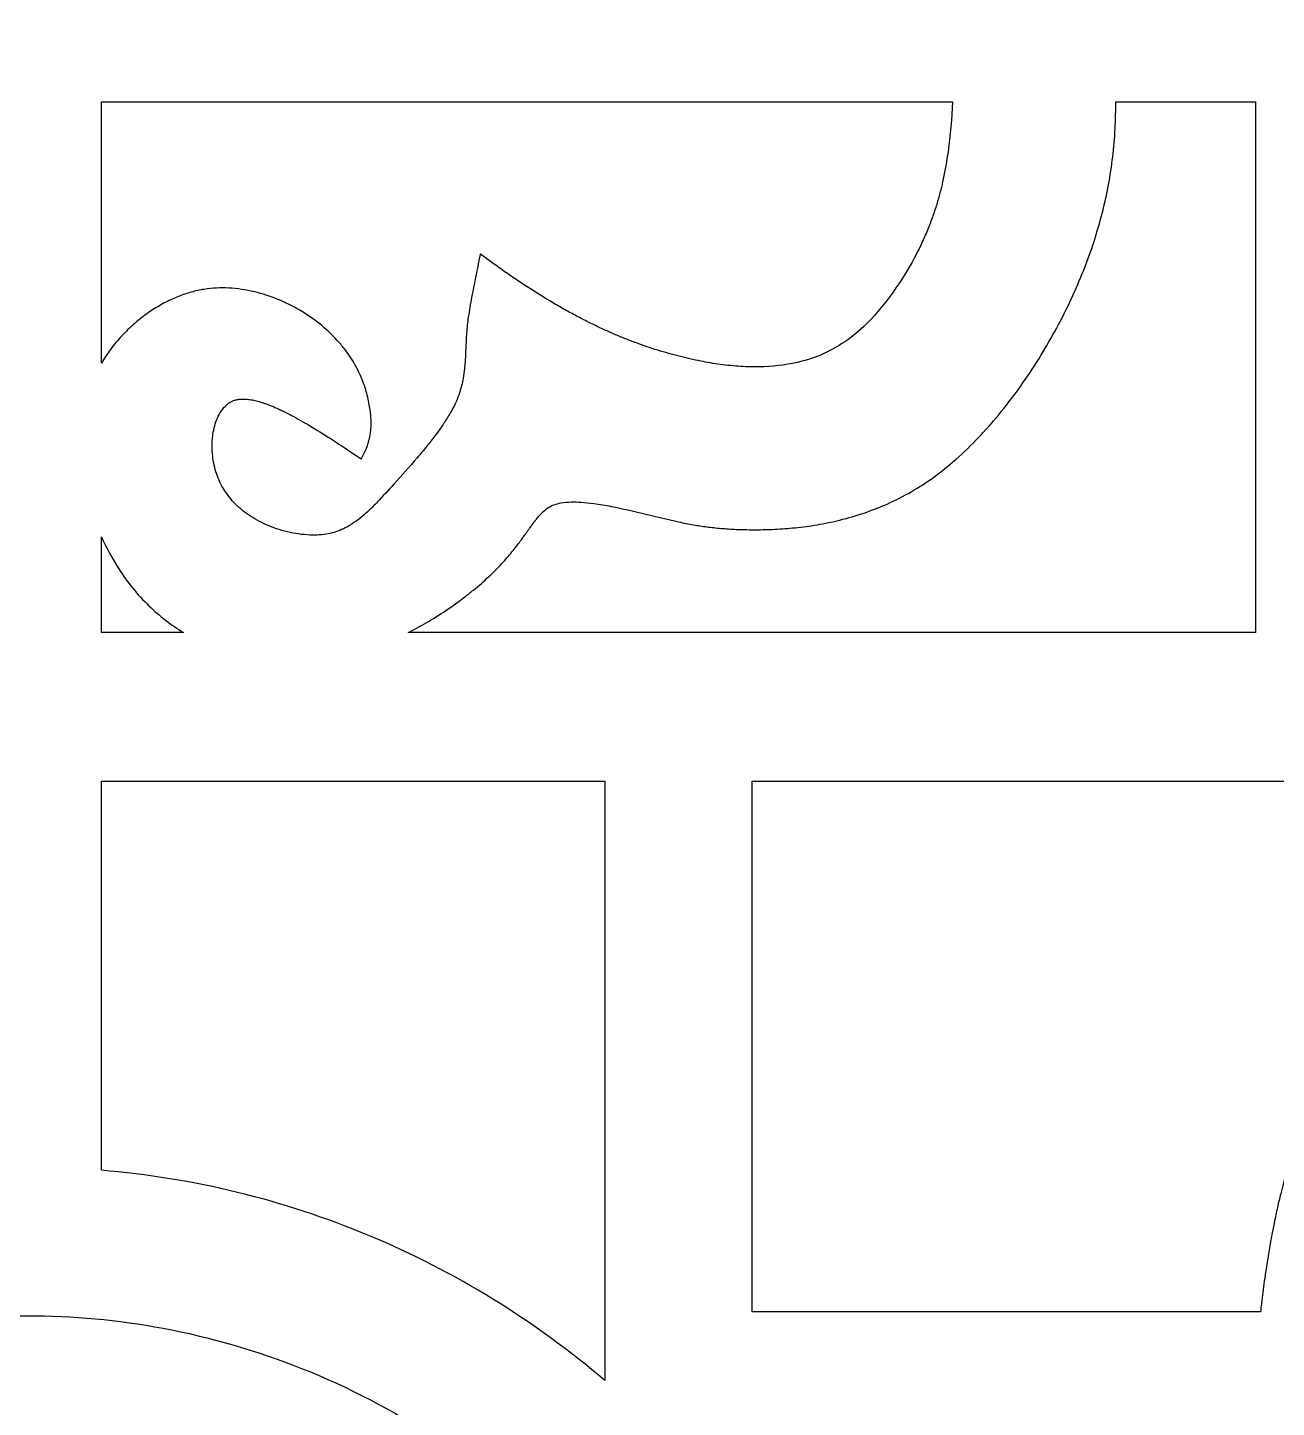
# Model space of a CAD drawing. Header units: centimetres. Extents: x -19.6 to -12.8, y -9 to 9.
# Drawn here: x -16.196 to -14.188, y -2.217 to 0 of the extents above; entities that cross this region are included whole.
import ezdxf

# ---------------------------------------------------------------- set-up
doc = ezdxf.new("R2010")
doc.units = ezdxf.units.CM
doc.header["$MEASUREMENT"] = 0
doc.layers.add('layer 1', color=7, linetype='Continuous')

msp = doc.modelspace()

# ---------------------------------------------------------------- linework, layer by layer
at = {"layer": 'layer 1', "color": 250, "lineweight": 30}
for points, knots in [([(-12.83818, 9.00077), (-12.83818, 3.00045), (-12.83818, -2.99988), (-12.83818, -9.00021), (-12.83818, -9.00021), (-15.07649, -9.00021), (-17.31483, -9.00021), (-19.55315, -9.00021), (-19.55315, -9.00021), (-19.55315, -2.99988), (-19.55315, 3.00045), (-19.55315, 9.00077), (-19.55315, 9.00077), (-17.31483, 9.00077), (-15.07649, 9.00077), (-12.83818, 9.00077)], [0, 0, 0, 0, 0.2, 0.2, 0.2, 0.2, 0.4, 0.4, 0.4, 0.4, 0.6, 0.6, 0.6, 0.6, 1, 1, 1, 1]), ([(-15.70921, -0.65967), (-15.72023, -0.65286), (-15.73123, -0.64605), (-15.74226, -0.63925), (-15.74226, -0.63925), (-15.75202, -0.63376), (-15.76178, -0.62829), (-15.77153, -0.6228), (-15.77153, -0.6228), (-15.77376, -0.62164), (-15.77598, -0.6205), (-15.77822, -0.61936), (-15.77822, -0.61936), (-15.7803, -0.61831), (-15.78238, -0.61728), (-15.78449, -0.61625), (-15.78449, -0.61625), (-15.78659, -0.61521), (-15.78873, -0.61421), (-15.79085, -0.61323), (-15.79085, -0.61323), (-15.79279, -0.61233), (-15.79473, -0.61145), (-15.79669, -0.6106), (-15.79669, -0.6106), (-15.79863, -0.60973), (-15.8006, -0.60891), (-15.80258, -0.60809), (-15.80258, -0.60809), (-15.80439, -0.60734), (-15.80617, -0.60663), (-15.80798, -0.60594), (-15.80798, -0.60594), (-15.80977, -0.60525), (-15.81158, -0.60457), (-15.81339, -0.60392), (-15.81339, -0.60392), (-15.81504, -0.60333), (-15.81667, -0.60279), (-15.81834, -0.60225), (-15.81834, -0.60225), (-15.82164, -0.60119), (-15.82495, -0.60022), (-15.82829, -0.59939), (-15.82829, -0.59939), (-15.83098, -0.59872), (-15.8337, -0.59814), (-15.83644, -0.59769), (-15.83644, -0.59769), (-15.83911, -0.59723), (-15.84179, -0.5969), (-15.84448, -0.5967), (-15.84448, -0.5967), (-15.84666, -0.59654), (-15.84883, -0.59649), (-15.85101, -0.59657), (-15.85101, -0.59657), (-15.8531, -0.59665), (-15.85517, -0.59685), (-15.85723, -0.59718), (-15.85723, -0.59718), (-15.85898, -0.59746), (-15.86071, -0.59787), (-15.8624, -0.59839), (-15.8624, -0.59839), (-15.86828, -0.60017), (-15.8735, -0.6034), (-15.87772, -0.60786), (-15.87772, -0.60786), (-15.88388, -0.61433), (-15.88867, -0.6219), (-15.89181, -0.63027), (-15.89181, -0.63027), (-15.895, -0.63864), (-15.89711, -0.64733), (-15.89808, -0.65622), (-15.89808, -0.65622), (-15.89927, -0.66686), (-15.89927, -0.67757), (-15.89812, -0.68821), (-15.89812, -0.68821), (-15.89705, -0.69803), (-15.89492, -0.70768), (-15.89174, -0.71703), (-15.89174, -0.71703), (-15.88868, -0.72599), (-15.88464, -0.73455), (-15.87961, -0.74258), (-15.87961, -0.74258), (-15.87453, -0.75077), (-15.86855, -0.75831), (-15.86175, -0.76513), (-15.86175, -0.76513), (-15.85428, -0.77259), (-15.84611, -0.77922), (-15.8373, -0.78493), (-15.8373, -0.78493), (-15.82802, -0.79095), (-15.8182, -0.79606), (-15.80799, -0.80025), (-15.80799, -0.80025), (-15.79694, -0.80479), (-15.7855, -0.80838), (-15.77384, -0.81093), (-15.77384, -0.81093), (-15.76189, -0.81356), (-15.74974, -0.81501), (-15.73751, -0.81526), (-15.73751, -0.81526), (-15.72795, -0.81546), (-15.71848, -0.8145), (-15.70916, -0.81242), (-15.70916, -0.81242), (-15.70086, -0.81053), (-15.69283, -0.80759), (-15.68525, -0.80361), (-15.68525, -0.80361), (-15.67549, -0.79847), (-15.6663, -0.79235), (-15.65784, -0.78527), (-15.65784, -0.78527), (-15.65416, -0.78222), (-15.65059, -0.77904), (-15.64712, -0.77576), (-15.64712, -0.77576), (-15.64237, -0.77127), (-15.63773, -0.76667), (-15.63321, -0.76198), (-15.63321, -0.76198), (-15.62442, -0.75242), (-15.61563, -0.74288), (-15.60682, -0.73333), (-15.60682, -0.73333), (-15.59423, -0.71933), (-15.58177, -0.70521), (-15.56943, -0.69095), (-15.56943, -0.69095), (-15.56312, -0.68364), (-15.55694, -0.6762), (-15.55094, -0.66863), (-15.55094, -0.66863), (-15.54617, -0.66268), (-15.54155, -0.65664), (-15.53701, -0.65051), (-15.53701, -0.65051), (-15.53341, -0.64561), (-15.52993, -0.64064), (-15.52657, -0.63559), (-15.52657, -0.63559), (-15.52276, -0.6299), (-15.51916, -0.62412), (-15.51577, -0.61818), (-15.51577, -0.61818), (-15.51313, -0.61365), (-15.51071, -0.60901), (-15.50848, -0.60427), (-15.50848, -0.60427), (-15.50633, -0.59964), (-15.50436, -0.5949), (-15.50262, -0.5901), (-15.50262, -0.5901), (-15.50091, -0.58529), (-15.49941, -0.58042), (-15.49815, -0.57548), (-15.49815, -0.57548), (-15.4971, -0.57127), (-15.49618, -0.56704), (-15.49545, -0.56277), (-15.49545, -0.56277), (-15.49461, -0.55783), (-15.49391, -0.55287), (-15.49339, -0.5479), (-15.49339, -0.5479), (-15.49302, -0.54444), (-15.49272, -0.541), (-15.49251, -0.53753), (-15.49251, -0.53753), (-15.49214, -0.53186), (-15.49185, -0.52617), (-15.49161, -0.52048), (-15.49161, -0.52048), (-15.49133, -0.51346), (-15.49103, -0.50645), (-15.49071, -0.49944), (-15.49071, -0.49944), (-15.4906, -0.49715), (-15.49044, -0.49483), (-15.49028, -0.49255), (-15.49028, -0.49255), (-15.48969, -0.48464), (-15.4889, -0.47677), (-15.4878, -0.46892), (-15.4878, -0.46892), (-15.48633, -0.45826), (-15.4846, -0.44764), (-15.48266, -0.43706), (-15.48266, -0.43706), (-15.47918, -0.41935), (-15.4757, -0.40165), (-15.4722, -0.38394), (-15.4722, -0.38394), (-15.47093, -0.37741), (-15.46964, -0.37088), (-15.46837, -0.36435), (-15.46837, -0.36435), (-15.46833, -0.36405), (-15.46826, -0.36374), (-15.46818, -0.36344), (-15.46818, -0.36344), (-15.46795, -0.36361), (-15.4677, -0.36381), (-15.46745, -0.36398), (-15.46745, -0.36398), (-15.4621, -0.36788), (-15.45673, -0.3718), (-15.45139, -0.37569), (-15.45139, -0.37569), (-15.44409, -0.38099), (-15.43677, -0.38624), (-15.42941, -0.39143), (-15.42941, -0.39143), (-15.42241, -0.3963), (-15.41538, -0.40113), (-15.40832, -0.40589), (-15.40832, -0.40589), (-15.40138, -0.41057), (-15.39438, -0.41516), (-15.38732, -0.41968), (-15.38732, -0.41968), (-15.38063, -0.424), (-15.37391, -0.42823), (-15.36711, -0.43238), (-15.36711, -0.43238), (-15.36044, -0.43647), (-15.35376, -0.44046), (-15.34702, -0.44442), (-15.34702, -0.44442), (-15.34058, -0.44815), (-15.33412, -0.45183), (-15.32759, -0.45544), (-15.32759, -0.45544), (-15.32119, -0.45897), (-15.3148, -0.46241), (-15.30831, -0.46578), (-15.30831, -0.46578), (-15.30209, -0.46903), (-15.29585, -0.4722), (-15.28955, -0.47529), (-15.28955, -0.47529), (-15.28341, -0.47831), (-15.27724, -0.48125), (-15.271, -0.48411), (-15.271, -0.48411), (-15.26496, -0.48689), (-15.25892, -0.48958), (-15.25281, -0.4922), (-15.25281, -0.4922), (-15.24688, -0.49476), (-15.24092, -0.49723), (-15.2349, -0.49963), (-15.2349, -0.49963), (-15.22901, -0.50199), (-15.22311, -0.50424), (-15.21718, -0.50644), (-15.21718, -0.50644), (-15.20585, -0.51061), (-15.1944, -0.5145), (-15.18288, -0.51808), (-15.18288, -0.51808), (-15.17146, -0.52164), (-15.15995, -0.52489), (-15.14838, -0.52785), (-15.14838, -0.52785), (-15.13685, -0.53079), (-15.12528, -0.53341), (-15.11361, -0.53571), (-15.11361, -0.53571), (-15.10321, -0.53778), (-15.09273, -0.53951), (-15.08222, -0.54093), (-15.08222, -0.54093), (-15.07124, -0.54242), (-15.06024, -0.54351), (-15.04919, -0.54421), (-15.04919, -0.54421), (-15.0394, -0.54485), (-15.02958, -0.54507), (-15.01978, -0.54492), (-15.01978, -0.54492), (-14.9992, -0.5446), (-14.97879, -0.54221), (-14.95873, -0.53781), (-14.95873, -0.53781), (-14.94215, -0.53418), (-14.92617, -0.52859), (-14.91093, -0.52116), (-14.91093, -0.52116), (-14.88407, -0.50803), (-14.86014, -0.49011), (-14.83989, -0.46803), (-14.83989, -0.46803), (-14.81101, -0.4365), (-14.78654, -0.40138), (-14.76694, -0.3633), (-14.76694, -0.3633), (-14.76319, -0.35606), (-14.75964, -0.34873), (-14.75625, -0.34132), (-14.75625, -0.34132), (-14.75302, -0.33424), (-14.74997, -0.32709), (-14.74708, -0.31985), (-14.74708, -0.31985), (-14.7444, -0.3131), (-14.74187, -0.30626), (-14.73947, -0.2994), (-14.73947, -0.2994), (-14.7371, -0.29251), (-14.7349, -0.2856), (-14.73284, -0.27864), (-14.73284, -0.27864), (-14.72939, -0.2668), (-14.72637, -0.25485), (-14.72383, -0.24278), (-14.72383, -0.24278), (-14.72081, -0.22838), (-14.71828, -0.21389), (-14.71618, -0.19931), (-14.71618, -0.19931), (-14.71242, -0.17269), (-14.71007, -0.14591), (-14.70922, -0.11905), (-14.70922, -0.11905), (-15.16519, -0.11905), (-15.62115, -0.11905), (-16.07711, -0.11905), (-16.07711, -0.11905), (-16.07711, -0.25903), (-16.07711, -0.39902), (-16.07711, -0.53898), (-16.07711, -0.53898), (-16.07494, -0.53532), (-16.07267, -0.5317), (-16.07032, -0.52815), (-16.07032, -0.52815), (-16.06519, -0.5204), (-16.05963, -0.51296), (-16.05367, -0.50582), (-16.05367, -0.50582), (-16.04762, -0.49855), (-16.04119, -0.49161), (-16.03441, -0.48504), (-16.03441, -0.48504), (-16.02818, -0.479), (-16.02168, -0.47327), (-16.01491, -0.46788), (-16.01491, -0.46788), (-16.00821, -0.46254), (-16.00128, -0.45754), (-15.99411, -0.45289), (-15.99411, -0.45289), (-15.98739, -0.44854), (-15.98047, -0.44452), (-15.97338, -0.44083), (-15.97338, -0.44083), (-15.96671, -0.4374), (-15.95988, -0.43431), (-15.95289, -0.43157), (-15.95289, -0.43157), (-15.94615, -0.42894), (-15.93929, -0.42667), (-15.9323, -0.42477), (-15.9323, -0.42477), (-15.92552, -0.42293), (-15.91861, -0.42145), (-15.91165, -0.42035), (-15.91165, -0.42035), (-15.89867, -0.41833), (-15.88556, -0.41763), (-15.87243, -0.41827), (-15.87243, -0.41827), (-15.85847, -0.41897), (-15.84462, -0.421), (-15.83102, -0.42432), (-15.83102, -0.42432), (-15.80533, -0.43061), (-15.78079, -0.44055), (-15.75792, -0.45394), (-15.75792, -0.45394), (-15.7356, -0.467), (-15.71543, -0.48323), (-15.69786, -0.50229), (-15.69786, -0.50229), (-15.69402, -0.50645), (-15.69032, -0.51077), (-15.68683, -0.51525), (-15.68683, -0.51525), (-15.68338, -0.51964), (-15.68011, -0.52419), (-15.67702, -0.52886), (-15.67702, -0.52886), (-15.6714, -0.53743), (-15.66641, -0.54638), (-15.66214, -0.55569), (-15.66214, -0.55569), (-15.66018, -0.55988), (-15.65839, -0.56413), (-15.65675, -0.56845), (-15.65675, -0.56845), (-15.65509, -0.57279), (-15.65359, -0.57718), (-15.65222, -0.58163), (-15.65222, -0.58163), (-15.651, -0.58556), (-15.64992, -0.58953), (-15.64894, -0.59352), (-15.64894, -0.59352), (-15.64795, -0.59752), (-15.64709, -0.60157), (-15.64636, -0.60563), (-15.64636, -0.60563), (-15.64567, -0.60936), (-15.64511, -0.61311), (-15.64463, -0.61687), (-15.64463, -0.61687), (-15.6442, -0.62029), (-15.64392, -0.6237), (-15.64371, -0.62712), (-15.64371, -0.62712), (-15.64348, -0.63048), (-15.64342, -0.63383), (-15.64348, -0.63718), (-15.64348, -0.63718), (-15.64352, -0.64027), (-15.64364, -0.64336), (-15.64393, -0.64644), (-15.64393, -0.64644), (-15.64446, -0.65231), (-15.64549, -0.65811), (-15.64701, -0.6638), (-15.64701, -0.6638), (-15.64839, -0.66905), (-15.65028, -0.67412), (-15.65263, -0.67899), (-15.65263, -0.67899), (-15.65474, -0.68336), (-15.65684, -0.68771), (-15.65895, -0.69208), (-15.65895, -0.69208), (-15.65903, -0.69227), (-15.65915, -0.69247), (-15.65925, -0.69268), (-15.65925, -0.69268), (-15.65944, -0.69257), (-15.65962, -0.69243), (-15.65981, -0.69232), (-15.65981, -0.69232), (-15.66384, -0.68966), (-15.66787, -0.687), (-15.67189, -0.68434), (-15.67189, -0.68434), (-15.68433, -0.67612), (-15.69677, -0.6679), (-15.70921, -0.65967)], [0, 0, 0, 0, 0.008547, 0.008547, 0.008547, 0.008547, 0.017094, 0.017094, 0.017094, 0.017094, 0.025641, 0.025641, 0.025641, 0.025641, 0.034188, 0.034188, 0.034188, 0.034188, 0.042735, 0.042735, 0.042735, 0.042735, 0.0512821, 0.0512821, 0.0512821, 0.0512821, 0.0598291, 0.0598291, 0.0598291, 0.0598291, 0.0683761, 0.0683761, 0.0683761, 0.0683761, 0.0769231, 0.0769231, 0.0769231, 0.0769231, 0.0854701, 0.0854701, 0.0854701, 0.0854701, 0.0940171, 0.0940171, 0.0940171, 0.0940171, 0.1025641, 0.1025641, 0.1025641, 0.1025641, 0.1111111, 0.1111111, 0.1111111, 0.1111111, 0.1196581, 0.1196581, 0.1196581, 0.1196581, 0.1282051, 0.1282051, 0.1282051, 0.1282051, 0.1367521, 0.1367521, 0.1367521, 0.1367521, 0.1452991, 0.1452991, 0.1452991, 0.1452991, 0.1538462, 0.1538462, 0.1538462, 0.1538462, 0.1623932, 0.1623932, 0.1623932, 0.1623932, 0.1709402, 0.1709402, 0.1709402, 0.1709402, 0.1794872, 0.1794872, 0.1794872, 0.1794872, 0.1880342, 0.1880342, 0.1880342, 0.1880342, 0.1965812, 0.1965812, 0.1965812, 0.1965812, 0.2051282, 0.2051282, 0.2051282, 0.2051282, 0.2136752, 0.2136752, 0.2136752, 0.2136752, 0.2222222, 0.2222222, 0.2222222, 0.2222222, 0.2307692, 0.2307692, 0.2307692, 0.2307692, 0.2393162, 0.2393162, 0.2393162, 0.2393162, 0.2478632, 0.2478632, 0.2478632, 0.2478632, 0.2564103, 0.2564103, 0.2564103, 0.2564103, 0.2649573, 0.2649573, 0.2649573, 0.2649573, 0.2735043, 0.2735043, 0.2735043, 0.2735043, 0.2820513, 0.2820513, 0.2820513, 0.2820513, 0.2905983, 0.2905983, 0.2905983, 0.2905983, 0.2991453, 0.2991453, 0.2991453, 0.2991453, 0.3076923, 0.3076923, 0.3076923, 0.3076923, 0.3162393, 0.3162393, 0.3162393, 0.3162393, 0.3247863, 0.3247863, 0.3247863, 0.3247863, 0.3333333, 0.3333333, 0.3333333, 0.3333333, 0.3418803, 0.3418803, 0.3418803, 0.3418803, 0.3504274, 0.3504274, 0.3504274, 0.3504274, 0.3589744, 0.3589744, 0.3589744, 0.3589744, 0.3675214, 0.3675214, 0.3675214, 0.3675214, 0.3760684, 0.3760684, 0.3760684, 0.3760684, 0.3846154, 0.3846154, 0.3846154, 0.3846154, 0.3931624, 0.3931624, 0.3931624, 0.3931624, 0.4017094, 0.4017094, 0.4017094, 0.4017094, 0.4102564, 0.4102564, 0.4102564, 0.4102564, 0.4188034, 0.4188034, 0.4188034, 0.4188034, 0.4273504, 0.4273504, 0.4273504, 0.4273504, 0.4358974, 0.4358974, 0.4358974, 0.4358974, 0.4444444, 0.4444444, 0.4444444, 0.4444444, 0.4529915, 0.4529915, 0.4529915, 0.4529915, 0.4615385, 0.4615385, 0.4615385, 0.4615385, 0.4700855, 0.4700855, 0.4700855, 0.4700855, 0.4786325, 0.4786325, 0.4786325, 0.4786325, 0.4871795, 0.4871795, 0.4871795, 0.4871795, 0.4957265, 0.4957265, 0.4957265, 0.4957265, 0.5042735, 0.5042735, 0.5042735, 0.5042735, 0.5128205, 0.5128205, 0.5128205, 0.5128205, 0.5213675, 0.5213675, 0.5213675, 0.5213675, 0.5299145, 0.5299145, 0.5299145, 0.5299145, 0.5384615, 0.5384615, 0.5384615, 0.5384615, 0.5470085, 0.5470085, 0.5470085, 0.5470085, 0.5555556, 0.5555556, 0.5555556, 0.5555556, 0.5641026, 0.5641026, 0.5641026, 0.5641026, 0.5726496, 0.5726496, 0.5726496, 0.5726496, 0.5811966, 0.5811966, 0.5811966, 0.5811966, 0.5897436, 0.5897436, 0.5897436, 0.5897436, 0.5982906, 0.5982906, 0.5982906, 0.5982906, 0.6068376, 0.6068376, 0.6068376, 0.6068376, 0.6153846, 0.6153846, 0.6153846, 0.6153846, 0.6239316, 0.6239316, 0.6239316, 0.6239316, 0.6324786, 0.6324786, 0.6324786, 0.6324786, 0.6410256, 0.6410256, 0.6410256, 0.6410256, 0.6495726, 0.6495726, 0.6495726, 0.6495726, 0.6581197, 0.6581197, 0.6581197, 0.6581197, 0.6666667, 0.6666667, 0.6666667, 0.6666667, 0.6752137, 0.6752137, 0.6752137, 0.6752137, 0.6837607, 0.6837607, 0.6837607, 0.6837607, 0.6923077, 0.6923077, 0.6923077, 0.6923077, 0.7008547, 0.7008547, 0.7008547, 0.7008547, 0.7094017, 0.7094017, 0.7094017, 0.7094017, 0.7179487, 0.7179487, 0.7179487, 0.7179487, 0.7264957, 0.7264957, 0.7264957, 0.7264957, 0.7350427, 0.7350427, 0.7350427, 0.7350427, 0.7435897, 0.7435897, 0.7435897, 0.7435897, 0.7521368, 0.7521368, 0.7521368, 0.7521368, 0.7606838, 0.7606838, 0.7606838, 0.7606838, 0.7692308, 0.7692308, 0.7692308, 0.7692308, 0.7777778, 0.7777778, 0.7777778, 0.7777778, 0.7863248, 0.7863248, 0.7863248, 0.7863248, 0.7948718, 0.7948718, 0.7948718, 0.7948718, 0.8034188, 0.8034188, 0.8034188, 0.8034188, 0.8119658, 0.8119658, 0.8119658, 0.8119658, 0.8205128, 0.8205128, 0.8205128, 0.8205128, 0.8290598, 0.8290598, 0.8290598, 0.8290598, 0.8376068, 0.8376068, 0.8376068, 0.8376068, 0.8461538, 0.8461538, 0.8461538, 0.8461538, 0.8547009, 0.8547009, 0.8547009, 0.8547009, 0.8632479, 0.8632479, 0.8632479, 0.8632479, 0.8717949, 0.8717949, 0.8717949, 0.8717949, 0.8803419, 0.8803419, 0.8803419, 0.8803419, 0.8888889, 0.8888889, 0.8888889, 0.8888889, 0.8974359, 0.8974359, 0.8974359, 0.8974359, 0.9059829, 0.9059829, 0.9059829, 0.9059829, 0.9145299, 0.9145299, 0.9145299, 0.9145299, 0.9230769, 0.9230769, 0.9230769, 0.9230769, 0.9316239, 0.9316239, 0.9316239, 0.9316239, 0.9401709, 0.9401709, 0.9401709, 0.9401709, 0.9487179, 0.9487179, 0.9487179, 0.9487179, 0.957265, 0.957265, 0.957265, 0.957265, 0.965812, 0.965812, 0.965812, 0.965812, 0.974359, 0.974359, 0.974359, 0.974359, 0.982906, 0.982906, 0.982906, 0.982906, 1, 1, 1, 1]), ([(-15.58396, -0.9718), (-15.12992, -0.9718), (-14.67592, -0.9718), (-14.22191, -0.9718), (-14.22191, -0.9718), (-14.22191, -0.68755), (-14.22191, -0.4033), (-14.22191, -0.11905), (-14.22191, -0.11905), (-14.2968, -0.11905), (-14.37171, -0.11905), (-14.44663, -0.11905), (-14.44663, -0.11905), (-14.44662, -0.12407), (-14.44662, -0.12907), (-14.44669, -0.13408), (-14.44669, -0.13408), (-14.44704, -0.16415), (-14.44934, -0.19413), (-14.45361, -0.22389), (-14.45361, -0.22389), (-14.45578, -0.23919), (-14.45848, -0.25442), (-14.46169, -0.26953), (-14.46169, -0.26953), (-14.46493, -0.28487), (-14.46869, -0.3001), (-14.47295, -0.3152), (-14.47295, -0.3152), (-14.47724, -0.33034), (-14.48195, -0.34538), (-14.48722, -0.36023), (-14.48722, -0.36023), (-14.49272, -0.37584), (-14.49871, -0.39128), (-14.50515, -0.40652), (-14.50515, -0.40652), (-14.51857, -0.43828), (-14.5338, -0.4692), (-14.55074, -0.49917), (-14.55074, -0.49917), (-14.56762, -0.52894), (-14.58617, -0.55771), (-14.60638, -0.5853), (-14.60638, -0.5853), (-14.61677, -0.59955), (-14.62766, -0.61345), (-14.63899, -0.62699), (-14.63899, -0.62699), (-14.64935, -0.63933), (-14.66016, -0.65129), (-14.67139, -0.66285), (-14.67139, -0.66285), (-14.68319, -0.67501), (-14.6955, -0.68663), (-14.70829, -0.69772), (-14.70829, -0.69772), (-14.71949, -0.7074), (-14.73114, -0.71654), (-14.74325, -0.72507), (-14.74325, -0.72507), (-14.75506, -0.73337), (-14.76729, -0.74105), (-14.77989, -0.74808), (-14.77989, -0.74808), (-14.79266, -0.75521), (-14.80582, -0.76167), (-14.81926, -0.76745), (-14.81926, -0.76745), (-14.83121, -0.77256), (-14.84339, -0.77717), (-14.85577, -0.78122), (-14.85577, -0.78122), (-14.86867, -0.78543), (-14.88173, -0.7891), (-14.89493, -0.7922), (-14.89493, -0.7922), (-14.90089, -0.7936), (-14.90685, -0.79488), (-14.91284, -0.79606), (-14.91284, -0.79606), (-14.91899, -0.79727), (-14.92518, -0.79837), (-14.93136, -0.79936), (-14.93136, -0.79936), (-14.93707, -0.80027), (-14.94277, -0.80109), (-14.94848, -0.80179), (-14.94848, -0.80179), (-14.95439, -0.80255), (-14.96029, -0.8032), (-14.96619, -0.80376), (-14.96619, -0.80376), (-14.97153, -0.80427), (-14.9769, -0.80471), (-14.98225, -0.80506), (-14.98225, -0.80506), (-14.98779, -0.80544), (-14.99335, -0.80574), (-14.99891, -0.80597), (-14.99891, -0.80597), (-15.00381, -0.80618), (-15.00871, -0.80634), (-15.01364, -0.80642), (-15.01364, -0.80642), (-15.01876, -0.80652), (-15.02389, -0.80655), (-15.02903, -0.80653), (-15.02903, -0.80653), (-15.0337, -0.80653), (-15.03838, -0.80646), (-15.04306, -0.80636), (-15.04306, -0.80636), (-15.04747, -0.80627), (-15.05189, -0.80613), (-15.05631, -0.80593), (-15.05631, -0.80593), (-15.06053, -0.80576), (-15.06474, -0.80552), (-15.06897, -0.80525), (-15.06897, -0.80525), (-15.07304, -0.80499), (-15.07707, -0.80469), (-15.08112, -0.80434), (-15.08112, -0.80434), (-15.08499, -0.804), (-15.08881, -0.80364), (-15.09265, -0.80323), (-15.09265, -0.80323), (-15.09644, -0.80282), (-15.10022, -0.80236), (-15.10398, -0.80187), (-15.10398, -0.80187), (-15.10749, -0.80141), (-15.11101, -0.80093), (-15.11454, -0.8004), (-15.11454, -0.8004), (-15.11812, -0.79985), (-15.12169, -0.79929), (-15.12528, -0.79867), (-15.12528, -0.79867), (-15.13329, -0.7973), (-15.14127, -0.79573), (-15.14919, -0.79397), (-15.14919, -0.79397), (-15.16752, -0.78987), (-15.18579, -0.78559), (-15.20402, -0.78111), (-15.20402, -0.78111), (-15.2217, -0.77676), (-15.23943, -0.77275), (-15.25725, -0.7691), (-15.25725, -0.7691), (-15.26659, -0.76716), (-15.27602, -0.76557), (-15.28552, -0.7643), (-15.28552, -0.7643), (-15.29243, -0.76337), (-15.2994, -0.76268), (-15.30639, -0.76225), (-15.30639, -0.76225), (-15.31152, -0.76191), (-15.31665, -0.76181), (-15.32178, -0.76195), (-15.32178, -0.76195), (-15.32739, -0.76208), (-15.33297, -0.76263), (-15.33849, -0.76353), (-15.33849, -0.76353), (-15.34216, -0.76413), (-15.34576, -0.76508), (-15.34922, -0.76636), (-15.34922, -0.76636), (-15.35242, -0.76753), (-15.35547, -0.76905), (-15.35833, -0.77089), (-15.35833, -0.77089), (-15.36174, -0.77308), (-15.36488, -0.77559), (-15.36781, -0.7784), (-15.36781, -0.7784), (-15.36917, -0.77971), (-15.37047, -0.78106), (-15.37172, -0.78246), (-15.37172, -0.78246), (-15.37342, -0.78431), (-15.37503, -0.78623), (-15.37661, -0.78815), (-15.37661, -0.78815), (-15.37791, -0.78973), (-15.37917, -0.79135), (-15.38038, -0.79296), (-15.38038, -0.79296), (-15.38229, -0.79547), (-15.38418, -0.79802), (-15.38605, -0.80058), (-15.38605, -0.80058), (-15.38959, -0.80554), (-15.39315, -0.8105), (-15.3967, -0.81546), (-15.3967, -0.81546), (-15.39903, -0.81868), (-15.40138, -0.82189), (-15.40373, -0.82507), (-15.40373, -0.82507), (-15.40558, -0.82755), (-15.40746, -0.83002), (-15.40935, -0.83247), (-15.40935, -0.83247), (-15.41189, -0.83578), (-15.41449, -0.83903), (-15.41711, -0.84225), (-15.41711, -0.84225), (-15.41959, -0.84528), (-15.42209, -0.84829), (-15.42469, -0.85125), (-15.42469, -0.85125), (-15.42771, -0.85472), (-15.43076, -0.85814), (-15.43391, -0.86152), (-15.43391, -0.86152), (-15.43704, -0.8649), (-15.44026, -0.86823), (-15.4435, -0.87147), (-15.4435, -0.87147), (-15.44703, -0.87502), (-15.45062, -0.87849), (-15.45429, -0.88188), (-15.45429, -0.88188), (-15.45823, -0.88558), (-15.46227, -0.8892), (-15.4663, -0.89273), (-15.4663, -0.89273), (-15.47053, -0.89642), (-15.47477, -0.90002), (-15.47913, -0.90357), (-15.47913, -0.90357), (-15.48364, -0.90724), (-15.48819, -0.91086), (-15.49283, -0.9144), (-15.49283, -0.9144), (-15.50274, -0.922), (-15.51289, -0.92928), (-15.52326, -0.93623), (-15.52326, -0.93623), (-15.53369, -0.94323), (-15.54432, -0.94987), (-15.55515, -0.95618), (-15.55515, -0.95618), (-15.56459, -0.96166), (-15.57419, -0.96687), (-15.58396, -0.9718)], [0, 0, 0, 0, 0.015625, 0.015625, 0.015625, 0.015625, 0.03125, 0.03125, 0.03125, 0.03125, 0.046875, 0.046875, 0.046875, 0.046875, 0.0625, 0.0625, 0.0625, 0.0625, 0.078125, 0.078125, 0.078125, 0.078125, 0.09375, 0.09375, 0.09375, 0.09375, 0.109375, 0.109375, 0.109375, 0.109375, 0.125, 0.125, 0.125, 0.125, 0.140625, 0.140625, 0.140625, 0.140625, 0.15625, 0.15625, 0.15625, 0.15625, 0.171875, 0.171875, 0.171875, 0.171875, 0.1875, 0.1875, 0.1875, 0.1875, 0.203125, 0.203125, 0.203125, 0.203125, 0.21875, 0.21875, 0.21875, 0.21875, 0.234375, 0.234375, 0.234375, 0.234375, 0.25, 0.25, 0.25, 0.25, 0.265625, 0.265625, 0.265625, 0.265625, 0.28125, 0.28125, 0.28125, 0.28125, 0.296875, 0.296875, 0.296875, 0.296875, 0.3125, 0.3125, 0.3125, 0.3125, 0.328125, 0.328125, 0.328125, 0.328125, 0.34375, 0.34375, 0.34375, 0.34375, 0.359375, 0.359375, 0.359375, 0.359375, 0.375, 0.375, 0.375, 0.375, 0.390625, 0.390625, 0.390625, 0.390625, 0.40625, 0.40625, 0.40625, 0.40625, 0.421875, 0.421875, 0.421875, 0.421875, 0.4375, 0.4375, 0.4375, 0.4375, 0.453125, 0.453125, 0.453125, 0.453125, 0.46875, 0.46875, 0.46875, 0.46875, 0.484375, 0.484375, 0.484375, 0.484375, 0.5, 0.5, 0.5, 0.5, 0.515625, 0.515625, 0.515625, 0.515625, 0.53125, 0.53125, 0.53125, 0.53125, 0.546875, 0.546875, 0.546875, 0.546875, 0.5625, 0.5625, 0.5625, 0.5625, 0.578125, 0.578125, 0.578125, 0.578125, 0.59375, 0.59375, 0.59375, 0.59375, 0.609375, 0.609375, 0.609375, 0.609375, 0.625, 0.625, 0.625, 0.625, 0.640625, 0.640625, 0.640625, 0.640625, 0.65625, 0.65625, 0.65625, 0.65625, 0.671875, 0.671875, 0.671875, 0.671875, 0.6875, 0.6875, 0.6875, 0.6875, 0.703125, 0.703125, 0.703125, 0.703125, 0.71875, 0.71875, 0.71875, 0.71875, 0.734375, 0.734375, 0.734375, 0.734375, 0.75, 0.75, 0.75, 0.75, 0.765625, 0.765625, 0.765625, 0.765625, 0.78125, 0.78125, 0.78125, 0.78125, 0.796875, 0.796875, 0.796875, 0.796875, 0.8125, 0.8125, 0.8125, 0.8125, 0.828125, 0.828125, 0.828125, 0.828125, 0.84375, 0.84375, 0.84375, 0.84375, 0.859375, 0.859375, 0.859375, 0.859375, 0.875, 0.875, 0.875, 0.875, 0.890625, 0.890625, 0.890625, 0.890625, 0.90625, 0.90625, 0.90625, 0.90625, 0.921875, 0.921875, 0.921875, 0.921875, 0.9375, 0.9375, 0.9375, 0.9375, 0.953125, 0.953125, 0.953125, 0.953125, 0.96875, 0.96875, 0.96875, 0.96875, 1, 1, 1, 1]), ([(-15.03095, -2.06321), (-14.7586, -2.06321), (-14.48622, -2.06321), (-14.21388, -2.06321), (-14.21388, -2.06321), (-14.21354, -2.06017), (-14.21321, -2.05712), (-14.21289, -2.05409), (-14.21289, -2.05409), (-14.21222, -2.04823), (-14.21151, -2.0424), (-14.21081, -2.03656), (-14.21081, -2.03656), (-14.21003, -2.03052), (-14.20927, -2.02451), (-14.20843, -2.01852), (-14.20843, -2.01852), (-14.20757, -2.01221), (-14.20665, -2.00589), (-14.20572, -1.99959), (-14.20572, -1.99959), (-14.20355, -1.98632), (-14.20141, -1.97307), (-14.19928, -1.95981), (-14.19928, -1.95981), (-14.19791, -1.95195), (-14.19649, -1.9441), (-14.19503, -1.93626), (-14.19503, -1.93626), (-14.19379, -1.92967), (-14.19251, -1.92309), (-14.19116, -1.91653), (-14.19116, -1.91653), (-14.1895, -1.90852), (-14.18779, -1.90051), (-14.18596, -1.89255), (-14.18596, -1.89255), (-14.18433, -1.88537), (-14.18258, -1.87821), (-14.18077, -1.87107), (-14.18077, -1.87107), (-14.17642, -1.85399), (-14.17149, -1.83706), (-14.16593, -1.82032), (-14.16593, -1.82032), (-14.16124, -1.80614), (-14.15595, -1.79215), (-14.1501, -1.7784), (-14.1501, -1.7784), (-14.13623, -1.74585), (-14.11881, -1.71513), (-14.09801, -1.68656), (-14.09801, -1.68656), (-14.07968, -1.66134), (-14.05825, -1.63871), (-14.03408, -1.61908), (-14.03408, -1.61908), (-14.01058, -1.59998), (-13.98505, -1.58377), (-13.95779, -1.57067), (-13.95779, -1.57067), (-13.92526, -1.55505), (-13.89136, -1.54265), (-13.85644, -1.53361), (-13.85644, -1.53361), (-13.83943, -1.52919), (-13.82218, -1.52584), (-13.80477, -1.52357), (-13.80477, -1.52357), (-13.79127, -1.5218), (-13.77771, -1.52113), (-13.76413, -1.52158), (-13.76413, -1.52158), (-13.756, -1.52185), (-13.74789, -1.52254), (-13.73982, -1.52365), (-13.73982, -1.52365), (-13.73177, -1.52474), (-13.72383, -1.52625), (-13.71593, -1.52817), (-13.71593, -1.52817), (-13.7108, -1.52942), (-13.70572, -1.53084), (-13.7007, -1.53242), (-13.7007, -1.53242), (-13.70225, -1.52735), (-13.70366, -1.52223), (-13.7049, -1.51706), (-13.7049, -1.51706), (-13.70681, -1.50912), (-13.70832, -1.5011), (-13.70942, -1.49301), (-13.70942, -1.49301), (-13.7105, -1.4849), (-13.71117, -1.47673), (-13.71145, -1.46855), (-13.71145, -1.46855), (-13.7119, -1.45487), (-13.71123, -1.44121), (-13.70948, -1.42764), (-13.70948, -1.42764), (-13.70721, -1.41009), (-13.70387, -1.39273), (-13.69951, -1.3756), (-13.69951, -1.3756), (-13.69053, -1.34046), (-13.67821, -1.30636), (-13.6627, -1.2736), (-13.6627, -1.2736), (-13.64969, -1.24615), (-13.63358, -1.22043), (-13.61463, -1.19677), (-13.61463, -1.19677), (-13.59509, -1.17242), (-13.57263, -1.15085), (-13.54757, -1.13238), (-13.54757, -1.13238), (-13.51923, -1.11147), (-13.48868, -1.09392), (-13.45637, -1.07997), (-13.45637, -1.07997), (-13.4427, -1.07407), (-13.4288, -1.06875), (-13.4147, -1.06403), (-13.4147, -1.06403), (-13.39808, -1.05846), (-13.38128, -1.05347), (-13.36432, -1.04907), (-13.36432, -1.04907), (-13.35722, -1.04725), (-13.35012, -1.0455), (-13.34298, -1.04385), (-13.34298, -1.04385), (-13.33505, -1.04201), (-13.32711, -1.04028), (-13.31917, -1.03863), (-13.31917, -1.03863), (-13.31264, -1.03728), (-13.30611, -1.03597), (-13.29955, -1.03473), (-13.29955, -1.03473), (-13.29181, -1.03327), (-13.28406, -1.03186), (-13.27631, -1.03049), (-13.27631, -1.03049), (-13.26314, -1.02832), (-13.24998, -1.02616), (-13.23681, -1.024), (-13.23681, -1.024), (-13.23049, -1.02305), (-13.22416, -1.02212), (-13.21784, -1.02124), (-13.21784, -1.02124), (-13.21189, -1.02042), (-13.20591, -1.0196), (-13.19992, -1.01886), (-13.19992, -1.01886), (-13.19415, -1.01812), (-13.18834, -1.01741), (-13.18251, -1.01676), (-13.18251, -1.01676), (-13.18026, -1.01651), (-13.17801, -1.01627), (-13.17576, -1.01601), (-13.17576, -1.01601), (-13.17576, -0.71703), (-13.17576, -0.41803), (-13.17576, -0.11905), (-13.17576, -0.11905), (-13.44544, -0.11905), (-13.71511, -0.11905), (-13.98482, -0.11905), (-13.98482, -0.11905), (-13.98482, -0.40776), (-13.98482, -0.69647), (-13.98482, -0.98518), (-13.98482, -0.98518), (-13.98482, -1.04209), (-13.98482, -1.09902), (-13.98482, -1.15594), (-13.98482, -1.15594), (-13.98482, -1.16965), (-13.98482, -1.18338), (-13.98482, -1.1971), (-13.98482, -1.1971), (-13.98482, -1.20137), (-13.98482, -1.20562), (-13.98482, -1.20989), (-13.98482, -1.20989), (-13.98482, -1.21008), (-13.98482, -1.21029), (-13.98482, -1.21048), (-13.98482, -1.21048), (-13.98501, -1.21048), (-13.98521, -1.21048), (-13.98541, -1.21048), (-13.98541, -1.21048), (-13.98963, -1.21048), (-13.99387, -1.21048), (-13.99809, -1.21048), (-13.99809, -1.21048), (-14.34239, -1.21048), (-14.68669, -1.21048), (-15.03095, -1.21048), (-15.03095, -1.21048), (-15.03095, -1.49473), (-15.03095, -1.77897), (-15.03095, -2.06321)], [0, 0, 0, 0, 0.0188679, 0.0188679, 0.0188679, 0.0188679, 0.0377358, 0.0377358, 0.0377358, 0.0377358, 0.0566038, 0.0566038, 0.0566038, 0.0566038, 0.0754717, 0.0754717, 0.0754717, 0.0754717, 0.0943396, 0.0943396, 0.0943396, 0.0943396, 0.1132075, 0.1132075, 0.1132075, 0.1132075, 0.1320755, 0.1320755, 0.1320755, 0.1320755, 0.1509434, 0.1509434, 0.1509434, 0.1509434, 0.1698113, 0.1698113, 0.1698113, 0.1698113, 0.1886792, 0.1886792, 0.1886792, 0.1886792, 0.2075472, 0.2075472, 0.2075472, 0.2075472, 0.2264151, 0.2264151, 0.2264151, 0.2264151, 0.245283, 0.245283, 0.245283, 0.245283, 0.2641509, 0.2641509, 0.2641509, 0.2641509, 0.2830189, 0.2830189, 0.2830189, 0.2830189, 0.3018868, 0.3018868, 0.3018868, 0.3018868, 0.3207547, 0.3207547, 0.3207547, 0.3207547, 0.3396226, 0.3396226, 0.3396226, 0.3396226, 0.3584906, 0.3584906, 0.3584906, 0.3584906, 0.3773585, 0.3773585, 0.3773585, 0.3773585, 0.3962264, 0.3962264, 0.3962264, 0.3962264, 0.4150943, 0.4150943, 0.4150943, 0.4150943, 0.4339623, 0.4339623, 0.4339623, 0.4339623, 0.4528302, 0.4528302, 0.4528302, 0.4528302, 0.4716981, 0.4716981, 0.4716981, 0.4716981, 0.490566, 0.490566, 0.490566, 0.490566, 0.509434, 0.509434, 0.509434, 0.509434, 0.5283019, 0.5283019, 0.5283019, 0.5283019, 0.5471698, 0.5471698, 0.5471698, 0.5471698, 0.5660377, 0.5660377, 0.5660377, 0.5660377, 0.5849057, 0.5849057, 0.5849057, 0.5849057, 0.6037736, 0.6037736, 0.6037736, 0.6037736, 0.6226415, 0.6226415, 0.6226415, 0.6226415, 0.6415094, 0.6415094, 0.6415094, 0.6415094, 0.6603774, 0.6603774, 0.6603774, 0.6603774, 0.6792453, 0.6792453, 0.6792453, 0.6792453, 0.6981132, 0.6981132, 0.6981132, 0.6981132, 0.7169811, 0.7169811, 0.7169811, 0.7169811, 0.7358491, 0.7358491, 0.7358491, 0.7358491, 0.754717, 0.754717, 0.754717, 0.754717, 0.7735849, 0.7735849, 0.7735849, 0.7735849, 0.7924528, 0.7924528, 0.7924528, 0.7924528, 0.8113208, 0.8113208, 0.8113208, 0.8113208, 0.8301887, 0.8301887, 0.8301887, 0.8301887, 0.8490566, 0.8490566, 0.8490566, 0.8490566, 0.8679245, 0.8679245, 0.8679245, 0.8679245, 0.8867925, 0.8867925, 0.8867925, 0.8867925, 0.9056604, 0.9056604, 0.9056604, 0.9056604, 0.9245283, 0.9245283, 0.9245283, 0.9245283, 0.9433962, 0.9433962, 0.9433962, 0.9433962, 0.9622642, 0.9622642, 0.9622642, 0.9622642, 1, 1, 1, 1]), ([(-16.07711, -0.81775), (-16.07711, -0.86911), (-16.07711, -0.92044), (-16.07711, -0.9718), (-16.07711, -0.9718), (-16.03306, -0.9718), (-15.98902, -0.9718), (-15.94496, -0.9718), (-15.94496, -0.9718), (-15.96507, -0.95954), (-15.9837, -0.94513), (-16.00066, -0.92871), (-16.00066, -0.92871), (-16.01902, -0.91092), (-16.03523, -0.89107), (-16.04904, -0.8695), (-16.04904, -0.8695), (-16.05965, -0.85296), (-16.06902, -0.83568), (-16.07711, -0.81775)], [0, 0, 0, 0, 0.1666667, 0.1666667, 0.1666667, 0.1666667, 0.3333333, 0.3333333, 0.3333333, 0.3333333, 0.5, 0.5, 0.5, 0.5, 0.6666667, 0.6666667, 0.6666667, 0.6666667, 1, 1, 1, 1]), ([(-16.07711, -1.21048), (-16.07711, -1.41893), (-16.07711, -1.62735), (-16.07711, -1.83578), (-16.07711, -1.83578), (-15.92929, -1.84813), (-15.78446, -1.88331), (-15.64632, -1.94101), (-15.64632, -1.94101), (-15.50815, -1.99872), (-15.38115, -2.07709), (-15.26805, -2.17373), (-15.26805, -2.17373), (-15.26805, -2.14136), (-15.26805, -2.10898), (-15.26805, -2.0766), (-15.26805, -2.0766), (-15.26805, -1.7879), (-15.26805, -1.4992), (-15.26805, -1.21048), (-15.26805, -1.21048), (-15.53772, -1.21048), (-15.80743, -1.21048), (-16.07711, -1.21048)], [0, 0, 0, 0, 0.1428571, 0.1428571, 0.1428571, 0.1428571, 0.2857143, 0.2857143, 0.2857143, 0.2857143, 0.4285714, 0.4285714, 0.4285714, 0.4285714, 0.5714286, 0.5714286, 0.5714286, 0.5714286, 0.7142857, 0.7142857, 0.7142857, 0.7142857, 1, 1, 1, 1]), ([(-16.19566, -4.47847), (-16.12339, -4.47847), (-16.05062, -4.47189), (-15.97795, -4.45837), (-15.97795, -4.45837), (-15.90243, -4.44429), (-15.82791, -4.42285), (-15.75526, -4.39391), (-15.75526, -4.39391), (-15.60385, -4.33355), (-15.46648, -4.24329), (-15.34969, -4.12569), (-15.34969, -4.12569), (-15.2913, -4.06691), (-15.23934, -4.00245), (-15.1943, -3.9331), (-15.1943, -3.9331), (-15.14989, -3.86473), (-15.11285, -3.79252), (-15.08329, -3.71736), (-15.08329, -3.71736), (-15.05452, -3.64423), (-15.03323, -3.56924), (-15.01924, -3.49316), (-15.01924, -3.49316), (-15.00582, -3.42003), (-14.99928, -3.34676), (-14.99928, -3.274), (-14.99928, -3.274), (-14.99928, -3.20125), (-15.00582, -3.12796), (-15.01924, -3.05484), (-15.01924, -3.05484), (-15.03323, -2.97877), (-15.05452, -2.90378), (-15.08329, -2.83065), (-15.08329, -2.83065), (-15.11285, -2.75549), (-15.14989, -2.68328), (-15.1943, -2.6149), (-15.1943, -2.6149), (-15.23934, -2.54555), (-15.2913, -2.4811), (-15.34969, -2.42232), (-15.34969, -2.42232), (-15.46648, -2.30472), (-15.60385, -2.21446), (-15.75526, -2.1541), (-15.75526, -2.1541), (-15.82791, -2.12515), (-15.90243, -2.10372), (-15.97795, -2.08964), (-15.97795, -2.08964), (-16.05062, -2.07612), (-16.12339, -2.06953), (-16.19566, -2.06953), (-16.19566, -2.06953), (-16.26792, -2.06953), (-16.3407, -2.07612), (-16.41337, -2.08964), (-16.41337, -2.08964), (-16.4889, -2.10372), (-16.56341, -2.12515), (-16.63603, -2.1541), (-16.63603, -2.1541), (-16.78745, -2.21446), (-16.92481, -2.30472), (-17.04163, -2.42232), (-17.04163, -2.42232), (-17.10003, -2.4811), (-17.15198, -2.54555), (-17.197, -2.6149), (-17.197, -2.6149), (-17.24142, -2.68328), (-17.27848, -2.75549), (-17.30804, -2.83065), (-17.30804, -2.83065), (-17.33679, -2.90378), (-17.35806, -2.97877), (-17.37207, -3.05484), (-17.37207, -3.05484), (-17.38551, -3.12796), (-17.39205, -3.20125), (-17.39205, -3.274), (-17.39205, -3.274), (-17.39205, -3.34676), (-17.38551, -3.42003), (-17.37207, -3.49316), (-17.37207, -3.49316), (-17.35806, -3.56924), (-17.33679, -3.64423), (-17.30804, -3.71736), (-17.30804, -3.71736), (-17.27848, -3.79252), (-17.24142, -3.86473), (-17.197, -3.9331), (-17.197, -3.9331), (-17.15198, -4.00245), (-17.10003, -4.06691), (-17.04163, -4.12569), (-17.04163, -4.12569), (-16.92481, -4.24329), (-16.78745, -4.33355), (-16.63603, -4.39391), (-16.63603, -4.39391), (-16.56341, -4.42285), (-16.4889, -4.44429), (-16.41337, -4.45837), (-16.41337, -4.45837), (-16.3407, -4.47189), (-16.26792, -4.47847), (-16.19566, -4.47847)], [0, 0, 0, 0, 0.0344828, 0.0344828, 0.0344828, 0.0344828, 0.0689655, 0.0689655, 0.0689655, 0.0689655, 0.1034483, 0.1034483, 0.1034483, 0.1034483, 0.137931, 0.137931, 0.137931, 0.137931, 0.1724138, 0.1724138, 0.1724138, 0.1724138, 0.2068966, 0.2068966, 0.2068966, 0.2068966, 0.2413793, 0.2413793, 0.2413793, 0.2413793, 0.2758621, 0.2758621, 0.2758621, 0.2758621, 0.3103448, 0.3103448, 0.3103448, 0.3103448, 0.3448276, 0.3448276, 0.3448276, 0.3448276, 0.3793103, 0.3793103, 0.3793103, 0.3793103, 0.4137931, 0.4137931, 0.4137931, 0.4137931, 0.4482759, 0.4482759, 0.4482759, 0.4482759, 0.4827586, 0.4827586, 0.4827586, 0.4827586, 0.5172414, 0.5172414, 0.5172414, 0.5172414, 0.5517241, 0.5517241, 0.5517241, 0.5517241, 0.5862069, 0.5862069, 0.5862069, 0.5862069, 0.6206897, 0.6206897, 0.6206897, 0.6206897, 0.6551724, 0.6551724, 0.6551724, 0.6551724, 0.6896552, 0.6896552, 0.6896552, 0.6896552, 0.7241379, 0.7241379, 0.7241379, 0.7241379, 0.7586207, 0.7586207, 0.7586207, 0.7586207, 0.7931034, 0.7931034, 0.7931034, 0.7931034, 0.8275862, 0.8275862, 0.8275862, 0.8275862, 0.862069, 0.862069, 0.862069, 0.862069, 0.8965517, 0.8965517, 0.8965517, 0.8965517, 0.9310345, 0.9310345, 0.9310345, 0.9310345, 1, 1, 1, 1])]:
    msp.add_open_spline(points, degree=3, knots=knots, dxfattribs=at)

doc.saveas('drawing.dxf')
